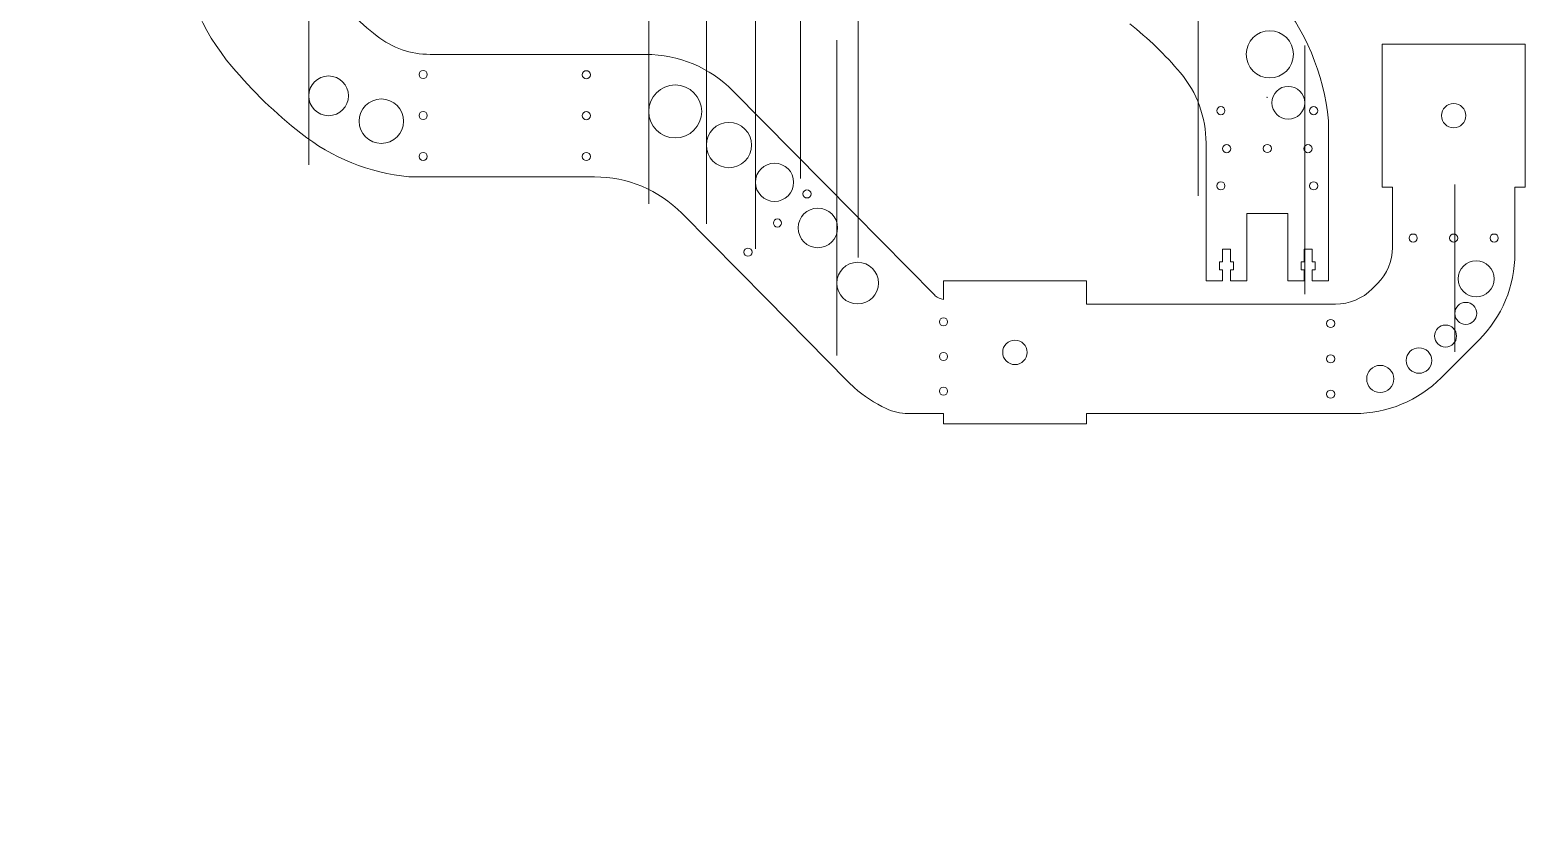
# Model space of a CAD drawing. Header units: millimetres. Extents: x -1040 to 375, y -613 to 390.
# Drawn here: x -358 to 375, y -390 to 0 of the extents above; entities that cross this region are included whole.
import ezdxf

# ---------------------------------------------------------------- set-up
doc = ezdxf.new("R2010")
doc.units = ezdxf.units.MM
doc.header["$MEASUREMENT"] = 0
doc.layers.add('Layer 1', color=7, linetype='Continuous')

msp = doc.modelspace()

# ---------------------------------------------------------------- linework, layer by layer
at = {"layer": 'Layer 1', "color": 1, "lineweight": 9}
for points, knots in [([(-54.417, -39.7806), (-54.417, -46.9482), (-48.6066, -52.7586), (-41.439, -52.7586), (-41.439, -52.7586), (-34.2715, -52.7586), (-28.461, -46.9482), (-28.461, -39.7806), (-28.461, -39.7806), (-28.461, -32.6131), (-34.2714, -26.8026), (-41.439, -26.8026), (-41.439, -26.8026), (-48.6065, -26.8025), (-54.417, -32.613), (-54.417, -39.7805), (-54.417, -254.8055), (-54.417, 390.2754), (-54.417, -39.7806)], [0, 0, 0, 0, 0.2, 0.2, 0.2, 0.2, 0.4, 0.4, 0.4, 0.4, 0.6, 0.6, 0.6, 0.6, 1, 1, 1, 1.0001, 1.0001, 1.0001, 1.0001]), ([(-26.1887, -56.2355), (-26.1887, -62.3565), (-21.2267, -67.3185), (-15.1057, -67.3185), (-15.1057, -67.3185), (-8.9847, -67.3185), (-4.0227, -62.3565), (-4.0227, -56.2355), (-4.0227, -56.2355), (-4.0226, -50.1145), (-8.9847, -45.1525), (-15.1056, -45.1525), (-15.1056, -45.1525), (-21.2266, -45.1524), (-26.1887, -50.1145), (-26.1887, -56.2354), (-26.1887, -239.8624), (-26.1887, 311.0245), (-26.1887, -56.2355)], [0, 0, 0, 0, 0.2, 0.2, 0.2, 0.2, 0.4, 0.4, 0.4, 0.4, 0.6, 0.6, 0.6, 0.6, 1, 1, 1, 1.0001, 1.0001, 1.0001, 1.0001]), ([(-273.3009, 35.8857), (-273.3009, 31.4444), (-269.7005, 27.8439), (-265.2591, 27.8439), (-265.2591, 27.8439), (-260.8178, 27.8439), (-257.2173, 31.4443), (-257.2173, 35.8857), (-257.2173, 35.8857), (-257.2173, 40.3271), (-260.8177, 43.9275), (-265.2591, 43.9275), (-265.2591, 43.9275), (-269.7004, 43.9275), (-273.3009, 40.3271), (-273.3009, 35.8858), (-273.3009, -97.3532), (-273.3009, 302.3637), (-273.3009, 35.8857)], [0, 0, 0, 0, 0.2, 0.2, 0.2, 0.2, 0.4, 0.4, 0.4, 0.4, 0.6, 0.6, 0.6, 0.6, 1, 1, 1, 1.0001, 1.0001, 1.0001, 1.0001]), ([(-44.0078, 124.2359), (-44.0078, 129.8739), (-48.5783, 134.4444), (-54.2163, 134.4444), (-54.2163, 134.4444), (-59.8543, 134.4444), (-64.4248, 129.8739), (-64.4248, 124.2359), (-64.4248, 124.2359), (-64.4248, 118.5979), (-59.8543, 114.0274), (-54.2163, 114.0274), (-54.2163, 114.0274), (-48.5783, 114.0273), (-44.0078, 118.5978), (-44.0078, 124.2358), (-44.0078, 293.3758), (-44.0078, -214.0441), (-44.0078, 124.2359)], [0, 0, 0, 0, 0.2, 0.2, 0.2, 0.2, 0.4, 0.4, 0.4, 0.4, 0.6, 0.6, 0.6, 0.6, 1, 1, 1, 1.0001, 1.0001, 1.0001, 1.0001]), ([(-221.0304, -32.1129), (-221.0304, -37.4882), (-216.6728, -41.8459), (-211.2974, -41.8459), (-211.2974, -41.8459), (-205.922, -41.8459), (-201.5644, -37.4883), (-201.5644, -32.1129), (-201.5644, -32.1129), (-201.5644, -26.7375), (-205.922, -22.3799), (-211.2974, -22.3799), (-211.2974, -22.3799), (-216.6727, -22.3798), (-221.0304, -26.7374), (-221.0304, -32.1128), (-221.0304, -193.3748), (-221.0304, 290.4051), (-221.0304, -32.1129)], [0, 0, 0, 0, 0.2, 0.2, 0.2, 0.2, 0.4, 0.4, 0.4, 0.4, 0.6, 0.6, 0.6, 0.6, 1, 1, 1, 1.0001, 1.0001, 1.0001, 1.0001]), ([(48.1323, 40.1579), (48.1323, 47.3255), (42.3219, 53.1359), (35.1543, 53.1359), (35.1543, 53.1359), (27.9868, 53.1359), (22.1763, 47.3255), (22.1763, 40.1579), (22.1763, 40.1579), (22.1763, 32.9904), (27.9867, 27.1799), (35.1543, 27.1799), (35.1543, 27.1799), (42.3218, 27.1798), (48.1323, 32.9903), (48.1323, 40.1578), (48.1323, 255.1828), (48.1323, -389.8981), (48.1323, 40.1579)], [0, 0, 0, 0, 0.2, 0.2, 0.2, 0.2, 0.4, 0.4, 0.4, 0.4, 0.6, 0.6, 0.6, 0.6, 1, 1, 1, 1.0001, 1.0001, 1.0001, 1.0001]), ([(19.904, 56.6128), (19.904, 62.7338), (14.942, 67.6958), (8.821, 67.6958), (8.821, 67.6958), (2.7, 67.6958), (-2.262, 62.7338), (-2.262, 56.6128), (-2.262, 56.6128), (-2.2621, 50.4918), (2.7, 45.5298), (8.8209, 45.5298), (8.8209, 45.5298), (14.9419, 45.5297), (19.904, 50.4918), (19.904, 56.6127), (19.904, 240.2397), (19.904, -310.6472), (19.904, 56.6128)], [0, 0, 0, 0, 0.2, 0.2, 0.2, 0.2, 0.4, 0.4, 0.4, 0.4, 0.6, 0.6, 0.6, 0.6, 1, 1, 1, 1.0001, 1.0001, 1.0001, 1.0001]), ([(-2.1418, -74.4773), (-2.1418, -79.6496), (2.0512, -83.8426), (7.2235, -83.8426), (7.2235, -83.8426), (12.3959, -83.8426), (16.5889, -79.6496), (16.5889, -74.4773), (16.5889, -74.4773), (16.5889, -69.305), (12.3959, -65.112), (7.2236, -65.1119), (7.2236, -65.1119), (2.0513, -65.1119), (-2.1417, -69.3049), (-2.1418, -74.4772), (-2.1448, -229.6462), (-2.1418, 235.8607), (-2.1418, -74.4773)], [0, 0, 0, 0, 0.2, 0.2, 0.2, 0.2, 0.4, 0.4, 0.4, 0.4, 0.6, 0.6, 0.6, 0.6, 1, 1, 1, 1.0001, 1.0001, 1.0001, 1.0001]), ([(-346.8559, 139.0776), (-346.8559, 142.0647), (-349.2774, 144.4863), (-352.2646, 144.4863), (-352.2646, 144.4863), (-355.2518, 144.4863), (-357.6734, 142.0648), (-357.6734, 139.0776), (-357.6734, 139.0776), (-357.6734, 136.0904), (-355.2518, 133.6688), (-352.2646, 133.6688), (-352.2646, 133.6688), (-349.2775, 133.6688), (-346.8559, 136.0904), (-346.8559, 139.0775), (-346.8559, 228.6905), (-346.8559, -40.1484), (-346.8559, 139.0776)], [0, 0, 0, 0, 0.2, 0.2, 0.2, 0.2, 0.4, 0.4, 0.4, 0.4, 0.6, 0.6, 0.6, 0.6, 1, 1, 1, 1.0001, 1.0001, 1.0001, 1.0001]), ([(37.7231, -123.8586), (37.7231, -129.4966), (42.2936, -134.0671), (47.9316, -134.0671), (47.9316, -134.0671), (53.5696, -134.0671), (58.1401, -129.4966), (58.1401, -123.8586), (58.1401, -123.8586), (58.1401, -118.2206), (53.5696, -113.6501), (47.9316, -113.6501), (47.9316, -113.6501), (42.2936, -113.65), (37.7231, -118.2205), (37.7231, -123.8585), (37.7231, -292.9985), (37.7231, 214.4214), (37.7231, -123.8586)], [0, 0, 0, 0, 0.2, 0.2, 0.2, 0.2, 0.4, 0.4, 0.4, 0.4, 0.6, 0.6, 0.6, 0.6, 1, 1, 1, 1.0001, 1.0001, 1.0001, 1.0001]), ([(214.7457, 32.4902), (214.7457, 37.8655), (210.3881, 42.2232), (205.0127, 42.2232), (205.0127, 42.2232), (199.6373, 42.2232), (195.2797, 37.8656), (195.2797, 32.4902), (195.2797, 32.4902), (195.2797, 27.1148), (199.6373, 22.7572), (205.0127, 22.7572), (205.0127, 22.7572), (210.388, 22.7571), (214.7457, 27.1147), (214.7457, 32.4901), (214.7457, 193.7521), (214.7457, -290.0278), (214.7457, 32.4902)], [0, 0, 0, 0, 0.2, 0.2, 0.2, 0.2, 0.4, 0.4, 0.4, 0.4, 0.6, 0.6, 0.6, 0.6, 1, 1, 1, 1.0001, 1.0001, 1.0001, 1.0001]), ([(267.0162, -35.5084), (267.0162, -31.0671), (263.4158, -27.4666), (258.9744, -27.4666), (258.9744, -27.4666), (254.5331, -27.4666), (250.9326, -31.067), (250.9326, -35.5084), (250.9326, -35.5084), (250.9326, -39.9498), (254.533, -43.5502), (258.9744, -43.5502), (258.9744, -43.5502), (263.4157, -43.5502), (267.0162, -39.9498), (267.0162, -35.5085), (267.0162, 97.7305), (267.0162, -301.9864), (267.0162, -35.5084)], [0, 0, 0, 0, 0.2, 0.2, 0.2, 0.2, 0.4, 0.4, 0.4, 0.4, 0.6, 0.6, 0.6, 0.6, 1, 1, 1, 1.0001, 1.0001, 1.0001, 1.0001]), ([(340.5712, -138.7003), (340.5712, -141.6874), (342.9927, -144.109), (345.9799, -144.109), (345.9799, -144.109), (348.9671, -144.109), (351.3887, -141.6875), (351.3887, -138.7003), (351.3887, -138.7003), (351.3887, -135.7131), (348.9671, -133.2915), (345.9799, -133.2915), (345.9799, -133.2915), (342.9928, -133.2915), (340.5712, -135.7131), (340.5712, -138.7002), (340.5712, -228.3132), (340.5712, 40.5257), (340.5712, -138.7003)], [0, 0, 0, 0, 0.2, 0.2, 0.2, 0.2, 0.4, 0.4, 0.4, 0.4, 0.6, 0.6, 0.6, 0.6, 1, 1, 1, 1.0001, 1.0001, 1.0001, 1.0001]), ([(261.4849, -11.7746), (261.4849, -5.3893), (256.3086, -0.213), (249.9233, -0.213), (249.9233, -0.213), (243.5381, -0.213), (238.3618, -5.3893), (238.3618, -11.7746), (238.3618, -11.7746), (238.3618, -18.1598), (243.538, -23.3361), (249.9233, -23.3361), (249.9233, -23.3361), (256.3085, -23.3362), (261.4849, -18.1599), (261.4849, -11.7746)], [0, 0, 0, 0, 0.2, 0.2, 0.2, 0.2, 0.4, 0.4, 0.4, 0.4, 0.6, 0.6, 0.6, 0.6, 1, 1, 1, 1]), ([(-166.9762, -21.6702), (-166.9762, -22.7748), (-166.0808, -23.6702), (-164.9762, -23.6702), (-164.9762, -23.6702), (-163.8717, -23.6702), (-162.9762, -22.7748), (-162.9762, -21.6702), (-162.9762, -21.6702), (-162.9762, -20.5657), (-163.8717, -19.6702), (-164.9762, -19.6702), (-164.9762, -19.6702), (-166.0808, -19.6702), (-166.9762, -20.5657), (-166.9762, -21.6702)], [0, 0, 0, 0, 0.2, 0.2, 0.2, 0.2, 0.4, 0.4, 0.4, 0.4, 0.6, 0.6, 0.6, 0.6, 1, 1, 1, 1]), ([(-86.9762, -21.7853), (-86.9762, -22.8899), (-86.0808, -23.7853), (-84.9762, -23.7853), (-84.9762, -23.7853), (-83.8717, -23.7853), (-82.9762, -22.8899), (-82.9762, -21.7853), (-82.9762, -21.7853), (-82.9762, -20.6808), (-83.8717, -19.7853), (-84.9762, -19.7853), (-84.9762, -19.7853), (-86.0808, -19.7853), (-86.9762, -20.6808), (-86.9762, -21.7853)], [0, 0, 0, 0, 0.2, 0.2, 0.2, 0.2, 0.4, 0.4, 0.4, 0.4, 0.6, 0.6, 0.6, 0.6, 1, 1, 1, 1]), ([(-196.3454, -44.5454), (-196.3454, -50.5564), (-191.4726, -55.4293), (-185.4616, -55.4293), (-185.4616, -55.4293), (-179.4506, -55.4293), (-174.5777, -50.5564), (-174.5777, -44.5455), (-174.5777, -44.5455), (-174.5777, -38.5345), (-179.4505, -33.6616), (-185.4615, -33.6616), (-185.4615, -33.6616), (-191.4725, -33.6615), (-196.3454, -38.5344), (-196.3454, -44.5454)], [0, 0, 0, 0, 0.2, 0.2, 0.2, 0.2, 0.4, 0.4, 0.4, 0.4, 0.6, 0.6, 0.6, 0.6, 1, 1, 1, 1]), ([(248.7078, -32.8162), (248.7078, -32.8162), (248.6386, -33.1478), (248.6386, -33.1478), (248.6386, -33.1478), (248.5905, -33.0372), (248.5424, -32.9267), (248.4941, -32.8162), (248.4941, -32.8162), (248.4941, -32.8162), (248.7078, -32.8162), (248.7078, -32.8162)], [0, 0, 0, 0, 0.25, 0.25, 0.25, 0.25, 0.5, 0.5, 0.5, 0.5, 1, 1, 1, 1]), ([(334.0738, -41.8065), (334.0738, -45.0926), (336.7377, -47.7565), (340.0238, -47.7565), (340.0238, -47.7565), (343.3098, -47.7565), (345.9738, -45.0926), (345.9738, -41.8065), (345.9738, -41.8065), (345.9738, -38.5204), (343.3099, -35.8565), (340.0238, -35.8565), (340.0238, -35.8565), (336.7377, -35.8565), (334.0738, -38.5204), (334.0738, -41.8065)], [0, 0, 0, 0, 0.2, 0.2, 0.2, 0.2, 0.4, 0.4, 0.4, 0.4, 0.6, 0.6, 0.6, 0.6, 1, 1, 1, 1]), ([(-166.9762, -41.7384), (-166.9762, -42.8429), (-166.0808, -43.7384), (-164.9762, -43.7384), (-164.9762, -43.7384), (-163.8717, -43.7384), (-162.9762, -42.8429), (-162.9762, -41.7384), (-162.9762, -41.7384), (-162.9762, -40.6338), (-163.8717, -39.7384), (-164.9762, -39.7384), (-164.9762, -39.7384), (-166.0808, -39.7384), (-166.9762, -40.6338), (-166.9762, -41.7384)], [0, 0, 0, 0, 0.2, 0.2, 0.2, 0.2, 0.4, 0.4, 0.4, 0.4, 0.6, 0.6, 0.6, 0.6, 1, 1, 1, 1]), ([(-86.9762, -41.8065), (-86.9762, -42.9111), (-86.0808, -43.8065), (-84.9762, -43.8065), (-84.9762, -43.8065), (-83.8717, -43.8065), (-82.9762, -42.9111), (-82.9762, -41.8065), (-82.9762, -41.8065), (-82.9762, -40.7019), (-83.8717, -39.8065), (-84.9762, -39.8065), (-84.9762, -39.8065), (-86.0808, -39.8065), (-86.9762, -40.7019), (-86.9762, -41.8065)], [0, 0, 0, 0, 0.2, 0.2, 0.2, 0.2, 0.4, 0.4, 0.4, 0.4, 0.6, 0.6, 0.6, 0.6, 1, 1, 1, 1]), ([(227.9572, -39.4112), (227.9572, -38.3066), (227.0618, -37.4112), (225.9572, -37.4112), (225.9572, -37.4112), (224.8526, -37.4112), (223.9572, -38.3066), (223.9572, -39.4112), (223.9572, -39.4112), (223.9572, -40.5158), (224.8526, -41.4112), (225.9572, -41.4112), (225.9572, -41.4112), (227.0618, -41.4112), (227.9572, -40.5158), (227.9572, -39.4112)], [0, 0, 0, 0, 0.2, 0.2, 0.2, 0.2, 0.4, 0.4, 0.4, 0.4, 0.6, 0.6, 0.6, 0.6, 1, 1, 1, 1]), ([(273.4259, -39.4112), (273.4259, -38.3066), (272.5304, -37.4112), (271.4259, -37.4112), (271.4259, -37.4112), (270.3213, -37.4112), (269.4259, -38.3066), (269.4259, -39.4112), (269.4259, -39.4112), (269.4259, -40.5158), (270.3213, -41.4112), (271.4259, -41.4112), (271.4259, -41.4112), (272.5304, -41.4112), (273.4259, -40.5158), (273.4259, -39.4112)], [0, 0, 0, 0, 0.2, 0.2, 0.2, 0.2, 0.4, 0.4, 0.4, 0.4, 0.6, 0.6, 0.6, 0.6, 1, 1, 1, 1]), ([(230.7687, -57.9732), (230.7687, -56.8686), (229.8732, -55.9732), (228.7687, -55.9732), (228.7687, -55.9732), (227.6641, -55.9732), (226.7687, -56.8686), (226.7687, -57.9732), (226.7687, -57.9732), (226.7687, -59.0777), (227.6641, -59.9732), (228.7686, -59.9732), (228.7686, -59.9732), (229.8732, -59.9732), (230.7687, -59.0778), (230.7687, -57.9732)], [0, 0, 0, 0, 0.2, 0.2, 0.2, 0.2, 0.4, 0.4, 0.4, 0.4, 0.6, 0.6, 0.6, 0.6, 1, 1, 1, 1]), ([(250.6915, -57.9105), (250.6915, -56.806), (249.7961, -55.9105), (248.6915, -55.9105), (248.6915, -55.9105), (247.587, -55.9105), (246.6915, -56.806), (246.6915, -57.9105), (246.6915, -57.9105), (246.6915, -59.0151), (247.587, -59.9105), (248.6915, -59.9105), (248.6915, -59.9105), (249.7961, -59.9105), (250.6915, -59.0151), (250.6915, -57.9105)], [0, 0, 0, 0, 0.2, 0.2, 0.2, 0.2, 0.4, 0.4, 0.4, 0.4, 0.6, 0.6, 0.6, 0.6, 1, 1, 1, 1]), ([(270.6144, -57.9732), (270.6144, -56.8686), (269.719, -55.9732), (268.6144, -55.9732), (268.6144, -55.9732), (267.5099, -55.9732), (266.6144, -56.8686), (266.6144, -57.9732), (266.6144, -57.9732), (266.6144, -59.0777), (267.5098, -59.9732), (268.6144, -59.9732), (268.6144, -59.9732), (269.719, -59.9732), (270.6144, -59.0778), (270.6144, -57.9732)], [0, 0, 0, 0, 0.2, 0.2, 0.2, 0.2, 0.4, 0.4, 0.4, 0.4, 0.6, 0.6, 0.6, 0.6, 1, 1, 1, 1]), ([(-166.9762, -61.8065), (-166.9762, -62.9111), (-166.0808, -63.8065), (-164.9762, -63.8065), (-164.9762, -63.8065), (-163.8717, -63.8065), (-162.9762, -62.9111), (-162.9762, -61.8065), (-162.9762, -61.8065), (-162.9762, -60.7019), (-163.8717, -59.8065), (-164.9762, -59.8065), (-164.9762, -59.8065), (-166.0808, -59.8065), (-166.9762, -60.7019), (-166.9762, -61.8065)], [0, 0, 0, 0, 0.2, 0.2, 0.2, 0.2, 0.4, 0.4, 0.4, 0.4, 0.6, 0.6, 0.6, 0.6, 1, 1, 1, 1]), ([(-86.9762, -61.8277), (-86.9762, -62.9322), (-86.0808, -63.8277), (-84.9762, -63.8277), (-84.9762, -63.8277), (-83.8717, -63.8277), (-82.9762, -62.9322), (-82.9762, -61.8277), (-82.9762, -61.8277), (-82.9762, -60.7231), (-83.8717, -59.8277), (-84.9762, -59.8277), (-84.9762, -59.8277), (-86.0808, -59.8277), (-86.9762, -60.7231), (-86.9762, -61.8277)], [0, 0, 0, 0, 0.2, 0.2, 0.2, 0.2, 0.4, 0.4, 0.4, 0.4, 0.6, 0.6, 0.6, 0.6, 1, 1, 1, 1]), ([(21.1113, -80.1628), (21.1113, -81.2674), (22.0067, -82.1628), (23.1113, -82.1628), (23.1113, -82.1628), (24.2159, -82.1628), (25.1113, -81.2674), (25.1113, -80.1628), (25.1113, -80.1628), (25.1113, -79.0583), (24.2159, -78.1628), (23.1113, -78.1628), (23.1113, -78.1628), (22.0067, -78.1628), (21.1113, -79.0582), (21.1113, -80.1628)], [0, 0, 0, 0, 0.2, 0.2, 0.2, 0.2, 0.4, 0.4, 0.4, 0.4, 0.6, 0.6, 0.6, 0.6, 1, 1, 1, 1]), ([(227.9572, -76.2212), (227.9572, -75.1166), (227.0618, -74.2212), (225.9572, -74.2212), (225.9572, -74.2212), (224.8526, -74.2212), (223.9572, -75.1166), (223.9572, -76.2212), (223.9572, -76.2212), (223.9572, -77.3258), (224.8526, -78.2212), (225.9572, -78.2212), (225.9572, -78.2212), (227.0618, -78.2212), (227.9572, -77.3258), (227.9572, -76.2212)], [0, 0, 0, 0, 0.2, 0.2, 0.2, 0.2, 0.4, 0.4, 0.4, 0.4, 0.6, 0.6, 0.6, 0.6, 1, 1, 1, 1]), ([(273.4259, -76.2212), (273.4259, -75.1166), (272.5304, -74.2212), (271.4259, -74.2212), (271.4259, -74.2212), (270.3213, -74.2212), (269.4259, -75.1166), (269.4259, -76.2212), (269.4259, -76.2212), (269.4259, -77.3258), (270.3213, -78.2212), (271.4259, -78.2212), (271.4259, -78.2212), (272.5304, -78.2212), (273.4259, -77.3258), (273.4259, -76.2212)], [0, 0, 0, 0, 0.2, 0.2, 0.2, 0.2, 0.4, 0.4, 0.4, 0.4, 0.6, 0.6, 0.6, 0.6, 1, 1, 1, 1]), ([(18.795, -96.8451), (18.795, -102.1898), (23.1277, -106.5225), (28.4724, -106.5225), (28.4724, -106.5225), (33.8171, -106.5226), (38.1498, -102.1898), (38.1498, -96.8452), (38.1498, -96.8452), (38.1498, -91.5005), (33.8171, -87.1678), (28.4724, -87.1678), (28.4724, -87.1678), (23.1278, -87.1677), (18.795, -91.5004), (18.795, -96.8451)], [0, 0, 0, 0, 0.2, 0.2, 0.2, 0.2, 0.4, 0.4, 0.4, 0.4, 0.6, 0.6, 0.6, 0.6, 1, 1, 1, 1]), ([(6.6493, -94.4427), (6.6493, -95.5472), (7.5448, -96.4427), (8.6493, -96.4427), (8.6493, -96.4427), (9.7539, -96.4427), (10.6493, -95.5472), (10.6493, -94.4427), (10.6493, -94.4427), (10.6493, -93.3381), (9.7539, -92.4427), (8.6493, -92.4427), (8.6493, -92.4427), (7.5448, -92.4427), (6.6493, -93.3381), (6.6493, -94.4427)], [0, 0, 0, 0, 0.2, 0.2, 0.2, 0.2, 0.4, 0.4, 0.4, 0.4, 0.6, 0.6, 0.6, 0.6, 1, 1, 1, 1]), ([(318.1817, -101.8065), (318.1817, -102.9111), (319.0771, -103.8065), (320.1817, -103.8065), (320.1817, -103.8065), (321.2862, -103.8065), (322.1817, -102.9111), (322.1817, -101.8065), (322.1817, -101.8065), (322.1817, -100.7019), (321.2862, -99.8065), (320.1817, -99.8065), (320.1817, -99.8065), (319.0771, -99.8065), (318.1817, -100.7019), (318.1817, -101.8065)], [0, 0, 0, 0, 0.2, 0.2, 0.2, 0.2, 0.4, 0.4, 0.4, 0.4, 0.6, 0.6, 0.6, 0.6, 1, 1, 1, 1]), ([(338.0238, -101.8065), (338.0238, -102.9111), (338.9192, -103.8065), (340.0238, -103.8065), (340.0238, -103.8065), (341.1283, -103.8065), (342.0238, -102.9111), (342.0238, -101.8065), (342.0238, -101.8065), (342.0238, -100.7019), (341.1283, -99.8065), (340.0238, -99.8065), (340.0238, -99.8065), (338.9192, -99.8065), (338.0238, -100.7019), (338.0238, -101.8065)], [0, 0, 0, 0, 0.2, 0.2, 0.2, 0.2, 0.4, 0.4, 0.4, 0.4, 0.6, 0.6, 0.6, 0.6, 1, 1, 1, 1]), ([(357.8659, -101.8065), (357.8659, -102.9111), (358.7613, -103.8065), (359.8659, -103.8065), (359.8659, -103.8065), (360.9704, -103.8065), (361.8659, -102.9111), (361.8659, -101.8065), (361.8659, -101.8065), (361.8659, -100.7019), (360.9704, -99.8065), (359.8659, -99.8065), (359.8659, -99.8065), (358.7613, -99.8065), (357.8659, -100.7019), (357.8659, -101.8065)], [0, 0, 0, 0, 0.2, 0.2, 0.2, 0.2, 0.4, 0.4, 0.4, 0.4, 0.6, 0.6, 0.6, 0.6, 1, 1, 1, 1]), ([(-7.8126, -108.7225), (-7.8126, -109.8271), (-6.9172, -110.7225), (-5.8126, -110.7225), (-5.8126, -110.7225), (-4.7081, -110.7225), (-3.8126, -109.8271), (-3.8126, -108.7225), (-3.8126, -108.7225), (-3.8126, -107.6179), (-4.7081, -106.7225), (-5.8126, -106.7225), (-5.8126, -106.7225), (-6.9172, -106.7225), (-7.8126, -107.6179), (-7.8126, -108.7225)], [0, 0, 0, 0, 0.2, 0.2, 0.2, 0.2, 0.4, 0.4, 0.4, 0.4, 0.6, 0.6, 0.6, 0.6, 1, 1, 1, 1]), ([(342.186, -121.8065), (342.186, -126.6875), (346.1428, -130.6442), (351.0237, -130.6443), (351.0237, -130.6443), (355.9047, -130.6443), (359.8615, -126.6875), (359.8615, -121.8065), (359.8615, -121.8065), (359.8615, -116.9256), (355.9047, -112.9688), (351.0238, -112.9688), (351.0238, -112.9688), (346.1428, -112.9687), (342.186, -116.9255), (342.186, -121.8065)], [0, 0, 0, 0, 0.2, 0.2, 0.2, 0.2, 0.4, 0.4, 0.4, 0.4, 0.6, 0.6, 0.6, 0.6, 1, 1, 1, 1]), ([(88.0238, -142.8131), (88.0238, -143.9177), (88.9192, -144.8131), (90.0238, -144.8131), (90.0238, -144.8131), (91.1283, -144.8131), (92.0238, -143.9177), (92.0238, -142.8131), (92.0238, -142.8131), (92.0238, -141.7086), (91.1283, -140.8131), (90.0238, -140.8131), (90.0238, -140.8131), (88.9192, -140.8131), (88.0238, -141.7085), (88.0238, -142.8131)], [0, 0, 0, 0, 0.2, 0.2, 0.2, 0.2, 0.4, 0.4, 0.4, 0.4, 0.6, 0.6, 0.6, 0.6, 1, 1, 1, 1]), ([(277.7637, -143.6418), (277.7637, -144.7464), (278.6592, -145.6418), (279.7637, -145.6418), (279.7637, -145.6418), (280.8683, -145.6418), (281.7637, -144.7464), (281.7637, -143.6418), (281.7637, -143.6418), (281.7637, -142.5373), (280.8683, -141.6418), (279.7637, -141.6418), (279.7637, -141.6418), (278.6592, -141.6418), (277.7637, -142.5372), (277.7637, -143.6418)], [0, 0, 0, 0, 0.2, 0.2, 0.2, 0.2, 0.4, 0.4, 0.4, 0.4, 0.6, 0.6, 0.6, 0.6, 1, 1, 1, 1]), ([(330.615, -149.8065), (330.615, -152.7937), (333.0366, -155.2153), (336.0238, -155.2153), (336.0238, -155.2153), (339.0109, -155.2153), (341.4325, -152.7937), (341.4325, -149.8065), (341.4325, -149.8065), (341.4325, -146.8193), (339.011, -144.3978), (336.0238, -144.3978), (336.0238, -144.3978), (333.0366, -144.3977), (330.615, -146.8193), (330.615, -149.8065)], [0, 0, 0, 0, 0.2, 0.2, 0.2, 0.2, 0.4, 0.4, 0.4, 0.4, 0.6, 0.6, 0.6, 0.6, 1, 1, 1, 1]), ([(119.0238, -157.7853), (119.0238, -161.099), (121.71, -163.7853), (125.0238, -163.7853), (125.0238, -163.7853), (128.3375, -163.7853), (131.0238, -161.099), (131.0238, -157.7853), (131.0238, -157.7853), (131.0238, -154.4716), (128.3375, -151.7853), (125.0238, -151.7853), (125.0238, -151.7853), (121.7101, -151.7853), (119.0238, -154.4716), (119.0238, -157.7853)], [0, 0, 0, 0, 0.2, 0.2, 0.2, 0.2, 0.4, 0.4, 0.4, 0.4, 0.6, 0.6, 0.6, 0.6, 1, 1, 1, 1]), ([(88.0238, -159.8098), (88.0238, -160.9144), (88.9192, -161.8098), (90.0238, -161.8098), (90.0238, -161.8098), (91.1283, -161.8098), (92.0238, -160.9144), (92.0238, -159.8098), (92.0238, -159.8098), (92.0238, -158.7053), (91.1283, -157.8098), (90.0238, -157.8098), (90.0238, -157.8098), (88.9192, -157.8098), (88.0238, -158.7052), (88.0238, -159.8098)], [0, 0, 0, 0, 0.2, 0.2, 0.2, 0.2, 0.4, 0.4, 0.4, 0.4, 0.6, 0.6, 0.6, 0.6, 1, 1, 1, 1]), ([(277.7637, -160.9712), (277.7637, -162.0758), (278.6592, -162.9712), (279.7637, -162.9712), (279.7637, -162.9712), (280.8683, -162.9712), (281.7637, -162.0758), (281.7637, -160.9712), (281.7637, -160.9712), (281.7637, -159.8667), (280.8683, -158.9712), (279.7637, -158.9712), (279.7637, -158.9712), (278.6592, -158.9712), (277.7637, -159.8666), (277.7637, -160.9712)], [0, 0, 0, 0, 0.2, 0.2, 0.2, 0.2, 0.4, 0.4, 0.4, 0.4, 0.6, 0.6, 0.6, 0.6, 1, 1, 1, 1]), ([(316.7682, -161.8065), (316.7682, -165.2614), (319.5689, -168.0621), (323.0238, -168.0621), (323.0238, -168.0621), (326.4786, -168.0621), (329.2793, -165.2614), (329.2793, -161.8065), (329.2793, -161.8065), (329.2793, -158.3517), (326.4786, -155.5509), (323.0238, -155.5509), (323.0238, -155.5509), (319.5689, -155.5509), (316.7682, -158.3516), (316.7682, -161.8065)], [0, 0, 0, 0, 0.2, 0.2, 0.2, 0.2, 0.4, 0.4, 0.4, 0.4, 0.6, 0.6, 0.6, 0.6, 1, 1, 1, 1]), ([(297.3899, -170.8065), (297.3899, -174.4703), (300.36, -177.4403), (304.0238, -177.4403), (304.0238, -177.4403), (307.6875, -177.4403), (310.6576, -174.4703), (310.6576, -170.8065), (310.6576, -170.8065), (310.6576, -167.1428), (307.6876, -164.1727), (304.0238, -164.1727), (304.0238, -164.1727), (300.36, -164.1726), (297.3899, -167.1427), (297.3899, -170.8065)], [0, 0, 0, 0, 0.2, 0.2, 0.2, 0.2, 0.4, 0.4, 0.4, 0.4, 0.6, 0.6, 0.6, 0.6, 1, 1, 1, 1]), ([(88.0238, -176.8065), (88.0238, -177.9111), (88.9192, -178.8065), (90.0238, -178.8065), (90.0238, -178.8065), (91.1283, -178.8065), (92.0238, -177.9111), (92.0238, -176.8065), (92.0238, -176.8065), (92.0238, -175.7019), (91.1283, -174.8065), (90.0238, -174.8065), (90.0238, -174.8065), (88.9192, -174.8065), (88.0238, -175.7019), (88.0238, -176.8065)], [0, 0, 0, 0, 0.2, 0.2, 0.2, 0.2, 0.4, 0.4, 0.4, 0.4, 0.6, 0.6, 0.6, 0.6, 1, 1, 1, 1]), ([(277.7637, -178.3006), (277.7637, -179.4052), (278.6592, -180.3006), (279.7637, -180.3006), (279.7637, -180.3006), (280.8683, -180.3006), (281.7637, -179.4052), (281.7637, -178.3006), (281.7637, -178.3006), (281.7637, -177.1961), (280.8683, -176.3006), (279.7637, -176.3006), (279.7637, -176.3006), (278.6592, -176.3006), (277.7637, -177.196), (277.7637, -178.3006)], [0, 0, 0, 0, 0.2, 0.2, 0.2, 0.2, 0.4, 0.4, 0.4, 0.4, 0.6, 0.6, 0.6, 0.6, 1, 1, 1, 1])]:
    msp.add_open_spline(points, degree=3, knots=knots, dxfattribs=at)
for points in [[(-284.9762, 44.7063), (-282.7566, 21.701), (-273.5986, -0.0867), (-258.7158, -17.7693)], [(-212.4079, 21.2064), (-204.964, 12.3621), (-196.6312, 4.3061), (-187.5405, -2.8349)], [(278.6915, -44.329), (276.4719, -21.3237), (267.3139, 0.464), (252.4311, 18.1466)], [(206.1232, -20.8291), (198.6793, -11.9848), (190.3465, -3.9288), (181.2558, 3.2122)], [(-187.5405, -2.8349), (-180.1414, -8.6471), (-171.0049, -11.8065), (-161.5958, -11.8065)], [(305.0238, -6.8065), (305.0238, -6.8065), (375.0238, -6.8065), (375.0238, -6.8065)], [(305.0238, -76.8065), (305.0238, -76.8065), (305.0238, -6.8065), (305.0238, -6.8065)], [(375.0238, -6.8065), (375.0238, -6.8065), (375.0238, -76.8065), (375.0238, -76.8065)], [(-161.5958, -11.8065), (-161.5958, -11.8065), (-55.8619, -11.8065), (-55.8619, -11.8065)], [(-13.1675, -29.6498), (-24.4407, -18.2328), (-39.8171, -11.8065), (-55.8619, -11.8065)], [(-258.7158, -17.7693), (-248.6023, -29.7855), (-237.2809, -40.7307), (-224.93, -50.4327)], [(218.6915, -55.2797), (218.6915, -42.6741), (214.2404, -30.4733), (206.1232, -20.8291)], [(46.0769, -89.6498), (46.0769, -89.6498), (-13.1675, -29.6498), (-13.1675, -29.6498)], [(-224.93, -50.4327), (-209.6596, -62.428), (-191.2968, -69.8401), (-171.9783, -71.8065)], [(278.6915, -82.8162), (278.6915, -82.8162), (278.6915, -44.329), (278.6915, -44.329)], [(218.6915, -55.2797), (218.6915, -55.2797), (218.6915, -82.8162), (218.6915, -82.8162)], [(-171.9783, -71.8065), (-171.9783, -71.8065), (-80.9377, -71.8065), (-80.9377, -71.8065)], [(-38.2433, -89.6498), (-49.5165, -78.2328), (-64.8929, -71.8065), (-80.9377, -71.8065)], [(310.0238, -76.8065), (310.0238, -76.8065), (305.0238, -76.8065), (305.0238, -76.8065)], [(310.0238, -106.4512), (310.0238, -106.4512), (310.0238, -76.8065), (310.0238, -76.8065)], [(370.0238, -76.8065), (370.0238, -76.8065), (370.0238, -109.3043), (370.0238, -109.3043)], [(375.0238, -76.8065), (375.0238, -76.8065), (370.0238, -76.8065), (370.0238, -76.8065)], [(218.6915, -82.8162), (218.6915, -82.8162), (218.6915, -122.8162), (218.6915, -122.8162)], [(278.6915, -122.8162), (278.6915, -122.8162), (278.6915, -82.8162), (278.6915, -82.8162)], [(3.3825, -131.8065), (3.3825, -131.8065), (-38.2433, -89.6498), (-38.2433, -89.6498)], [(85.6974, -129.7756), (85.6974, -129.7756), (46.0769, -89.6498), (46.0769, -89.6498)], [(238.6915, -92.8162), (238.6915, -92.8162), (238.6915, -89.8162), (238.6915, -89.8162)], [(238.6915, -89.8162), (238.6915, -89.8162), (258.6915, -89.8162), (258.6915, -89.8162)], [(238.6915, -122.8162), (238.6915, -122.8162), (238.6915, -92.8162), (238.6915, -92.8162)], [(258.6915, -89.8162), (258.6915, -89.8162), (258.6915, -92.8162), (258.6915, -92.8162)], [(258.6915, -92.8162), (258.6915, -92.8162), (258.6915, -122.8162), (258.6915, -122.8162)], [(230.5915, -107.2912), (230.5915, -107.2912), (226.6915, -107.2912), (226.6915, -107.2912)], [(226.6915, -107.2912), (226.6915, -107.2912), (226.6915, -110.8162), (226.6915, -110.8162)], [(230.5915, -110.8162), (230.5915, -110.8162), (230.5915, -107.2912), (230.5915, -107.2912)], [(266.7915, -107.2912), (266.7915, -107.2912), (270.6915, -107.2912), (270.6915, -107.2912)], [(266.7915, -110.8162), (266.7915, -110.8162), (266.7915, -107.2912), (266.7915, -107.2912)], [(270.6915, -107.2912), (270.6915, -107.2912), (270.6915, -110.8162), (270.6915, -110.8162)], [(302.7014, -124.1288), (307.3898, -119.4404), (310.0238, -113.0816), (310.0238, -106.4512)], [(352.4502, -151.7307), (363.7024, -140.4786), (370.0238, -125.2173), (370.0238, -109.3043)], [(226.6915, -113.5018), (226.6915, -113.5018), (225.2415, -113.5018), (225.2415, -113.5018)], [(225.2415, -113.5018), (225.2415, -113.5018), (225.2415, -117.4018), (225.2415, -117.4018)], [(226.6915, -110.8162), (226.6915, -110.8162), (226.6915, -113.5018), (226.6915, -113.5018)], [(230.5915, -113.5018), (230.5915, -113.5018), (230.5915, -110.8162), (230.5915, -110.8162)], [(232.1415, -113.5018), (232.1415, -113.5018), (230.5915, -113.5018), (230.5915, -113.5018)], [(232.1415, -117.4018), (232.1415, -117.4018), (232.1415, -113.5018), (232.1415, -113.5018)], [(265.2415, -113.5018), (265.2415, -113.5018), (266.7915, -113.5018), (266.7915, -113.5018)], [(265.2415, -117.4018), (265.2415, -117.4018), (265.2415, -113.5018), (265.2415, -113.5018)], [(266.7915, -113.5018), (266.7915, -113.5018), (266.7915, -110.8162), (266.7915, -110.8162)], [(270.6915, -110.8162), (270.6915, -110.8162), (270.6915, -113.5018), (270.6915, -113.5018)], [(270.6915, -113.5018), (270.6915, -113.5018), (272.1415, -113.5018), (272.1415, -113.5018)], [(272.1415, -113.5018), (272.1415, -113.5018), (272.1415, -117.4018), (272.1415, -117.4018)], [(90.0238, -122.7853), (90.0238, -122.7853), (160.0238, -122.7853), (160.0238, -122.7853)], [(90.0238, -122.7853), (90.0238, -122.7853), (90.0238, -124.4245), (90.0238, -124.4245)], [(90.0238, -124.4245), (90.0238, -124.4245), (90.0238, -131.8343), (90.0238, -131.8343)], [(160.0238, -122.7853), (160.0238, -122.7853), (160.0238, -134.1571), (160.0238, -134.1571)], [(226.6915, -122.8162), (226.6915, -122.8162), (218.6915, -122.8162), (218.6915, -122.8162)], [(225.2415, -117.4018), (225.2415, -117.4018), (226.6915, -117.4018), (226.6915, -117.4018)], [(226.6915, -117.4018), (226.6915, -117.4018), (226.6915, -122.8162), (226.6915, -122.8162)], [(230.5915, -117.4018), (230.5915, -117.4018), (232.1415, -117.4018), (232.1415, -117.4018)], [(230.5915, -122.8162), (230.5915, -122.8162), (230.5915, -117.4018), (230.5915, -117.4018)], [(238.6915, -122.8162), (238.6915, -122.8162), (230.5915, -122.8162), (230.5915, -122.8162)], [(258.6915, -122.8162), (258.6915, -122.8162), (266.6915, -122.8162), (266.6915, -122.8162)], [(266.7915, -117.4018), (266.7915, -117.4018), (265.2415, -117.4018), (265.2415, -117.4018)], [(266.6915, -122.8162), (266.6915, -122.8162), (266.7915, -122.8162), (266.7915, -122.8162)], [(266.6915, -122.8162), (266.6915, -122.8162), (266.7915, -122.8162), (266.7915, -122.8162)], [(266.7915, -122.8162), (266.7915, -122.8162), (266.7915, -117.4018), (266.7915, -117.4018)], [(270.6915, -117.4018), (270.6915, -117.4018), (270.6915, -122.8162), (270.6915, -122.8162)], [(272.1415, -117.4018), (272.1415, -117.4018), (270.6915, -117.4018), (270.6915, -117.4018)], [(270.6915, -122.8162), (270.6915, -122.8162), (278.6915, -122.8162), (278.6915, -122.8162)], [(302.7014, -124.1288), (302.7014, -124.1288), (300.1419, -126.6884), (300.1419, -126.6884)], [(42.7609, -171.6871), (42.7609, -171.6871), (3.3825, -131.8065), (3.3825, -131.8065)], [(85.9366, -130.0235), (85.8578, -129.9399), (85.7781, -129.8573), (85.6974, -129.7756)], [(85.9366, -130.0235), (87.0817, -131.0309), (88.5082, -131.6629), (90.0238, -131.8343)], [(282.1107, -134.1571), (288.8737, -134.1571), (295.3597, -131.4705), (300.1419, -126.6884)], [(160.0238, -134.1571), (160.0238, -134.1571), (282.1107, -134.1571), (282.1107, -134.1571)], [(352.4502, -151.7307), (352.4502, -151.7307), (333.9692, -170.2117), (333.9692, -170.2117)], [(42.7609, -171.6871), (43.8957, -172.8631), (45.078, -173.9922), (46.305, -175.0716)], [(46.305, -175.0716), (51.0165, -179.2166), (56.2834, -182.684), (61.9533, -185.3733)], [(291.5428, -187.7853), (307.4558, -187.7853), (322.717, -181.4639), (333.9692, -170.2117)], [(61.9533, -185.3733), (65.3016, -186.9614), (68.9611, -187.7853), (72.667, -187.7853)], [(72.667, -187.7853), (72.667, -187.7853), (90.0238, -187.7853), (90.0238, -187.7853)], [(90.0238, -192.7853), (90.0238, -192.7853), (90.0238, -187.7853), (90.0238, -187.7853)], [(291.5428, -187.7853), (291.5428, -187.7853), (160.0238, -187.7853), (160.0238, -187.7853)], [(160.0238, -187.7853), (160.0238, -187.7853), (160.0238, -192.7853), (160.0238, -192.7853)], [(160.0238, -192.7853), (160.0238, -192.7853), (90.0238, -192.7853), (90.0238, -192.7853)]]:
    msp.add_open_spline(points, degree=3, dxfattribs=at)

doc.saveas('drawing.dxf')
